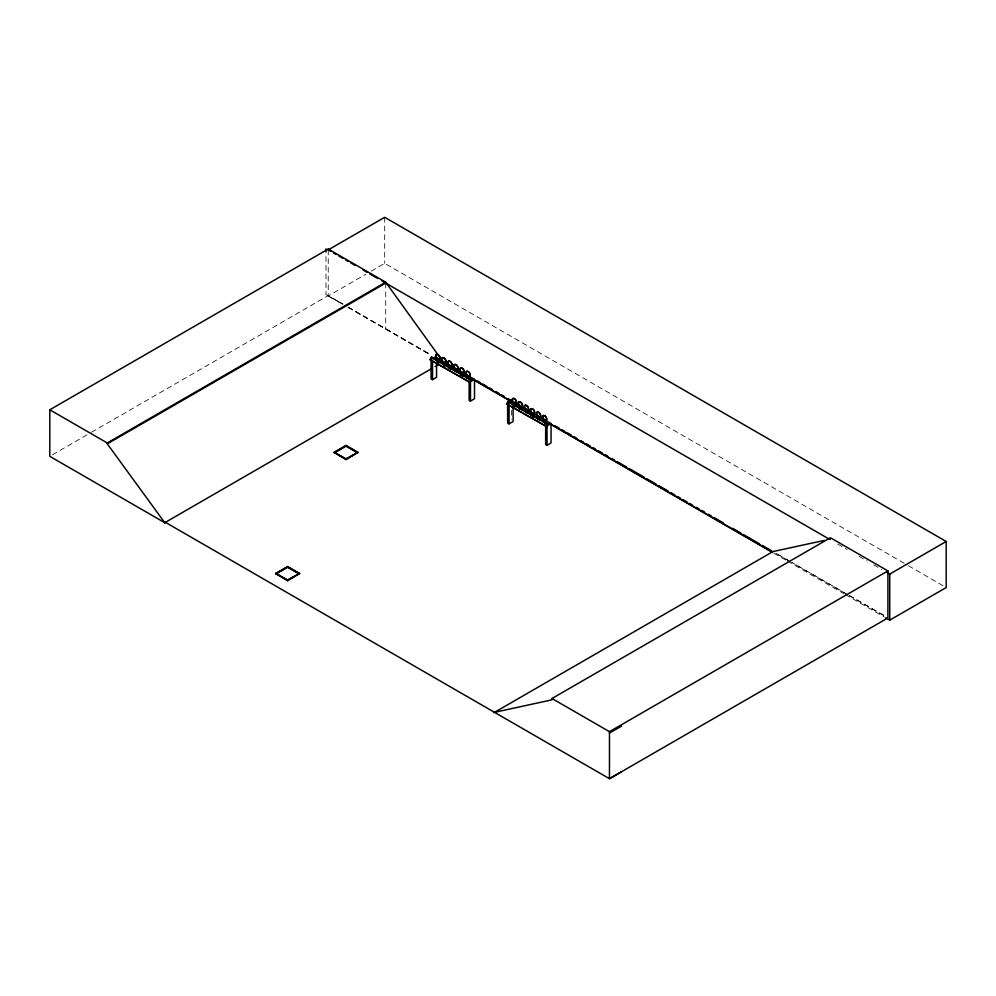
<?xml version="1.0" encoding="UTF-8"?>
<svg xmlns="http://www.w3.org/2000/svg" width="996" height="996" viewBox="0 0 996 996"><rect width="100%" height="100%" fill="white"/><g stroke="black" fill="none" stroke-linecap="round" stroke-linejoin="round"><path stroke-width="0.75" stroke-dasharray="4.98 3.74" d="M52.489 454.786L90.126 433.048M91.47 432.276L328.232 295.575L342.935 304.066M328.232 249.896L328.232 295.961L365.881 274.236M371.247 271.124L384.693 263.367L907.144 565.006M342.736 304.178L325.978 294.542L325.978 253.432M348.102 307.266L431.131 355.012M790.363 561.595L775.635 553.116L790.326 561.607M847.957 594.712L791.708 562.354L847.808 594.799M849.289 595.471L885.456 616.275M908.501 565.778L946.2 587.553M837.773 544.077L847.098 549.456M859.087 556.378L867.093 560.997M873.753 564.844L881.746 569.463M849.14 595.558L885.232 616.4M348.289 307.154L431.156 354.999M328.232 295.961L342.935 304.452M348.289 307.54L430.185 354.825M773.842 553.228L785.969 560.238M787.326 561.009L843.923 593.691M845.268 594.475L884.348 617.034M511.658 410.252L511.658 419.179M385.713 283.076L385.713 329.141M384.693 217.302L384.693 263.367"/><path stroke-width="1.49" d="M461.111 374.733L463.115 375.081L463.128 372.604L463.19 375.243L461.559 371.72L461.148 374.795L461.497 374.185L463.016 375.193M469.054 378.928C469.851 372.99 468.494 381.48 468.942 378.667M515.156 405.733L515.48 403.131L513.911 402.235L513.675 404.886M545.596 423.263L545.721 420.212L545.484 423.213M437.169 360.664L437.356 358.05L437.418 360.627M443.469 364.038C443.693 358.087 441.975 365.42 444.901 364.959M449.457 364.885L449.271 367.86M457.015 371.807C454.985 372.13 455.11 365.893 455.384 370.773M463.115 375.081L461.546 374.197L461.559 371.72M467.547 377.945L467.61 375.131L467.161 377.994M513.849 404.862L513.911 402.235L514.944 404.476M521.406 409.132C518.144 406.903 520.671 410.962 519.962 405.658L521.406 409.456M525.589 411.858L526 409.07L525.938 411.535M533.619 416.278C532.15 415.457 531.403 410.091 531.827 415.494M537.728 418.606L538.101 415.905L537.753 418.756M544.152 419.328L544.14 421.806L545.746 422.727L543.965 421.831L544.152 419.328L545.522 422.715M437.356 358.05C439.224 368.819 438.999 354.663 438.663 361.623M449.52 367.524L450.989 368.433L451.026 365.769L451.014 368.246L449.98 366.005M519.912 408.323L521.518 409.02L521.53 406.542L521.331 409.032L519.763 408.161L519.763 405.77M527.22 412.854L527.93 412.207L528.092 413.066M527.631 412.693L527.569 409.954L527.569 412.867M539.222 419.826L540.019 419.03L540.193 419.901M539.297 419.49L539.67 416.789L539.62 419.602M456.728 372.031L457.077 369.18L456.654 371.969M469.116 378.829L467.236 377.833M533.395 416.378L533.619 413.377L533.358 416.067M469.116 381.916L469.116 400.342L470.473 401.114L470.473 382.688L429.998 359.656L431.679 357.128L471.083 379.389L471.083 381.406L474.507 379.389L449.271 364.997L449.184 367.561M470.473 382.688L469.402 381.916L471.083 379.389M545.659 426.114L545.659 444.54L547.028 445.312L547.028 426.886L506.553 403.853L508.221 401.326L547.626 423.586L547.626 425.603L551.049 423.574L511.658 401.313L509.367 402.67M547.028 426.886L545.957 426.114L547.626 423.586M444.702 365.034L444.975 362.345L444.789 364.847M539.396 419.478L538.624 417.025M444.739 364.997L443.407 361.461M469.166 378.492L467.41 377.633L469.166 378.492L468.12 376.251M515.33 405.721L515.48 403.131M533.358 415.93L532.051 412.493M432.824 358.473L435.103 357.128L448.237 364.548M436.472 360.726L437.618 360.241M439.286 361.175L438.29 362.332L439.286 361.175L439.448 362.034M439.448 361.262L438.29 361.76M442.523 364.138L443.668 364.225M444.341 365.171L445.498 364.685L444.515 366.03M444.515 365.271L445.498 364.685M444.341 365.744L445.337 364.586M448.561 367.561L449.557 366.976M449.719 367.649L448.735 367.649M450.391 368.595L451.375 368.01L451.549 368.869M450.565 368.682L451.549 368.097M431.081 360.428L431.081 378.854L432.525 379.675L436.559 377.297L436.559 363.478M450.391 369.167L451.375 368.01M454.612 370.973L455.77 370.487M456.442 372.006L457.425 371.421L457.6 372.292M456.604 372.106L457.6 371.52M460.662 375.156L461.82 373.898M461.82 374.484L460.837 375.056L460.662 374.396M462.493 375.417L463.476 374.845L463.65 375.704M463.65 374.932L462.654 376.289M462.493 376.002L463.476 374.845M467.871 377.322L466.875 377.907M470.473 401.114L474.507 398.736L474.507 379.389M513.015 404.911L514.173 405.011M514.845 405.945L516.003 405.459L515.007 406.816M515.007 406.044L516.003 405.459M519.065 408.335L520.049 407.75M519.227 409.007L520.223 408.422M521.057 409.456L521.879 409.356M526.262 411.834L525.278 411.846M527.108 412.879L528.092 412.294M507.624 404.625L507.624 423.051L509.081 423.873L513.102 421.495L513.102 406.144M531.167 415.17L532.15 414.585M531.329 415.842L532.312 415.257M532.985 416.204L534.142 415.718L533.159 417.063M533.159 416.291L534.142 415.718M532.985 416.776L533.981 415.618M537.205 418.581L538.363 418.096M539.21 419.714L540.193 419.129M543.256 422.005L544.239 421.42L544.239 422.192M545.086 423.039L546.244 422.553L545.248 423.126M545.086 423.611L546.069 423.026M545.248 423.898L546.069 422.453M547.028 445.312L551.049 442.934L551.049 423.574M165.485 522.365L164.838 522.751L49.8 456.33L49.8 409.792L328.232 249.037L385.713 282.217L442.274 360.689M328.232 249.037L328.232 249.896L384.693 217.302L946.2 541.488L946.2 587.553L889.739 620.147L885.705 617.806M49.8 409.792L107.282 442.971L385.713 282.217M621.653 771.751L609.465 778.698L165.411 522.327L164.751 522.701L107.282 443.83L385.713 283.076M164.751 522.701L431.106 368.918M435.14 366.59L439.161 364.275M334.058 452.309L346.035 445.399L358 452.309L346.035 459.604L334.058 452.309L346.035 459.218L358 452.309M334.058 452.694L346.035 445.785L358 452.694M346.035 446.171L334.731 452.694L346.035 458.832L357.34 452.694L346.035 446.171L346.035 445.399M275.655 573.422L287.62 566.512L299.597 573.422L287.62 580.718L275.655 573.422L287.62 580.332L299.597 573.422M275.655 573.808L287.62 566.898L299.597 573.808M287.62 567.284L276.315 573.808L287.62 579.946L298.925 573.808L287.62 567.284L287.62 566.512M493.867 712.713L772.958 551.572L824.377 540.392M494.514 712.327L551.996 699.827L551.996 698.495L830.427 537.74L887.909 570.92L887.909 617.943L609.465 778.698L609.465 731.674L887.909 570.92M830.427 539.073L829.78 539.459L381.705 280.76M887.075 572.538L889.739 574.082L946.2 541.488M609.465 733.019L621.653 726.072M456.878 371.682L455.496 370.773M531.926 414.959L533.619 415.855L532.038 414.971M537.977 418.382L539.558 419.391M455.309 370.798L457.064 371.657L456.031 369.416M543.965 421.831L545.708 422.69M443.668 363.652L443.506 364.324M431.081 357.489L470.473 379.75M514.173 404.426L513.998 405.098M526.262 411.261L526.1 411.933M507.624 401.674L547.028 423.935M429.998 359.656L469.402 381.916M506.553 403.853L545.957 426.114M328.232 249.896L330.909 251.44M333.585 252.984L336.262 254.528M338.926 256.072L342.935 258.387M345.612 259.931L348.289 261.475M350.966 263.019L354.974 265.334M362.992 269.966L367.001 272.281M369.678 273.825L377.696 278.444M477.433 380.958L480.109 382.514M482.799 384.058L486.832 386.386M489.522 387.942L492.198 389.486M496.232 391.814L498.921 393.37M501.611 394.914L504.287 396.47M508.321 398.798L511.01 400.342M555.332 425.939L559.366 428.268M562.055 429.811L564.744 431.368M567.434 432.924L571.455 435.24M574.144 436.796L576.833 438.352M580.855 440.668L583.544 442.224M586.233 443.78L590.267 446.108M592.956 447.652L595.633 449.208M598.322 450.752L602.356 453.08M605.045 454.637L607.722 456.18M611.756 458.509L614.445 460.065M617.134 461.609L626.534 467.037M629.223 468.593L644.001 477.121M646.678 478.678L656.09 484.106M658.767 485.65L668.179 491.09M670.856 492.634L674.89 494.962M677.579 496.518L680.268 498.062M682.957 499.619L686.979 501.947M689.668 503.49L692.357 505.047M696.378 507.375L699.068 508.919M701.757 510.475L704.446 512.019M708.48 514.347L711.156 515.903M713.846 517.447L723.245 522.888M732.658 528.316L740.713 532.96M743.402 534.516L759.525 543.816M762.201 545.372L771.614 550.8M444.527 362.718L448.561 365.046M451.25 366.603L453.939 368.147M461.995 372.803L466.028 375.131M470.05 377.459L511.695 401.5M515.729 403.828L523.784 408.485M527.818 410.8L534.528 414.685M549.306 423.213L772.298 551.958M445.013 363.378L447.702 364.934M450.404 366.491L453.093 368.047M473.312 379.725L509.703 400.728M515.094 403.841L519.128 406.181M548.784 423.288L772.498 552.456M551.996 698.495L609.465 731.674M526 409.07L527.046 411.311M889.739 574.082L889.739 620.147M522.041 408.883L522.041 409.642M509.081 405.447L509.081 423.873M508.221 401.326L508.221 403.343M469.527 378.256L469.689 379.127M455.595 370.388L455.595 371.159M432.525 361.249L432.525 379.675M431.679 357.128L431.679 359.145M346.035 458.832L346.035 459.604M325.978 248.863L325.978 251.913M287.62 579.946L287.62 580.718M107.282 442.971L107.282 443.83M539.546 419.266L537.915 418.407L539.608 419.254M542.683 417.548A2.926 1.706 59.5 0 0 546.182 420.598A2.926 1.706 59.5 0 0 545.248 416.067A2.926 1.706 59.5 0 0 542.683 417.548M542.496 417.66A2.926 1.706 59.5 0 0 545.995 420.71A2.926 1.706 59.5 0 0 545.049 416.191A2.926 1.706 59.5 0 0 542.496 417.66M536.632 414.137A2.926 1.706 59.5 0 0 540.131 417.187A2.926 1.706 59.5 0 0 539.197 412.655A2.926 1.706 59.5 0 0 536.632 414.137M536.446 414.249A2.926 1.706 59.5 0 0 539.944 417.299A2.926 1.706 59.5 0 0 539.01 412.767A2.926 1.706 59.5 0 0 536.446 414.249M518.493 403.878A2.926 1.706 59.5 0 0 521.991 406.928A2.926 1.706 59.5 0 0 521.045 402.409A2.926 1.706 59.5 0 0 518.493 403.878M518.294 403.99A2.926 1.706 59.5 0 0 521.792 407.04A2.926 1.706 59.5 0 0 520.858 402.521A2.926 1.706 59.5 0 0 518.294 403.99M530.582 410.713A2.926 1.706 59.5 0 0 534.08 413.763A2.926 1.706 59.5 0 0 533.146 409.244A2.926 1.706 59.5 0 0 530.582 410.713M530.395 410.825A2.926 1.706 59.5 0 0 533.893 413.875A2.926 1.706 59.5 0 0 532.96 409.356A2.926 1.706 59.5 0 0 530.395 410.825M524.543 407.302A2.926 1.706 59.5 0 0 528.042 410.352A2.926 1.706 59.5 0 0 527.096 405.82A2.926 1.706 59.5 0 0 524.543 407.302M524.344 407.414A2.926 1.706 59.5 0 0 527.843 410.464A2.926 1.706 59.5 0 0 526.909 405.932A2.926 1.706 59.5 0 0 524.344 407.414M512.442 400.467A2.926 1.706 59.5 0 0 515.94 403.517A2.926 1.706 59.5 0 0 515.007 398.985A2.926 1.706 59.5 0 0 512.442 400.467M512.255 400.579A2.926 1.706 59.5 0 0 515.754 403.629A2.926 1.706 59.5 0 0 514.808 399.097A2.926 1.706 59.5 0 0 512.255 400.579M466.14 373.351A2.926 1.706 59.5 0 0 469.639 376.401A2.926 1.706 59.5 0 0 468.693 371.882A2.926 1.706 59.5 0 0 466.14 373.351M465.941 373.475A2.926 1.706 59.5 0 0 469.44 376.513A2.926 1.706 59.5 0 0 468.506 371.994A2.926 1.706 59.5 0 0 465.941 373.475M460.09 369.939A2.926 1.706 59.5 0 0 463.588 372.99A2.926 1.706 59.5 0 0 462.654 368.458A2.926 1.706 59.5 0 0 460.09 369.939M459.891 370.051A2.926 1.706 59.5 0 0 463.389 373.102A2.926 1.706 59.5 0 0 462.455 368.57A2.926 1.706 59.5 0 0 459.891 370.051M441.938 359.693A2.926 1.706 59.5 0 0 445.436 362.731A2.926 1.706 59.5 0 0 444.502 358.211A2.926 1.706 59.5 0 0 441.938 359.693M441.751 359.805A2.926 1.706 59.5 0 0 445.249 362.843A2.926 1.706 59.5 0 0 444.316 358.323A2.926 1.706 59.5 0 0 441.751 359.805M454.039 366.528A2.926 1.706 59.5 0 0 457.538 369.566A2.926 1.706 59.5 0 0 456.604 365.046A2.926 1.706 59.5 0 0 454.039 366.528M453.852 366.64A2.926 1.706 59.5 0 0 457.351 369.678A2.926 1.706 59.5 0 0 456.405 365.159A2.926 1.706 59.5 0 0 453.852 366.64M447.988 363.104A2.926 1.706 59.5 0 0 451.487 366.155A2.926 1.706 59.5 0 0 450.553 361.623A2.926 1.706 59.5 0 0 447.988 363.104M447.802 363.216A2.926 1.706 59.5 0 0 451.3 366.267A2.926 1.706 59.5 0 0 450.354 361.735A2.926 1.706 59.5 0 0 447.802 363.216M435.899 356.269A2.926 1.706 59.5 0 0 439.398 359.319A2.926 1.706 59.5 0 0 438.452 354.788A2.926 1.706 59.5 0 0 435.899 356.269M435.7 356.381A2.926 1.706 59.5 0 0 439.199 359.432A2.926 1.706 59.5 0 0 438.265 354.9A2.926 1.706 59.5 0 0 435.7 356.381"/></g></svg>
